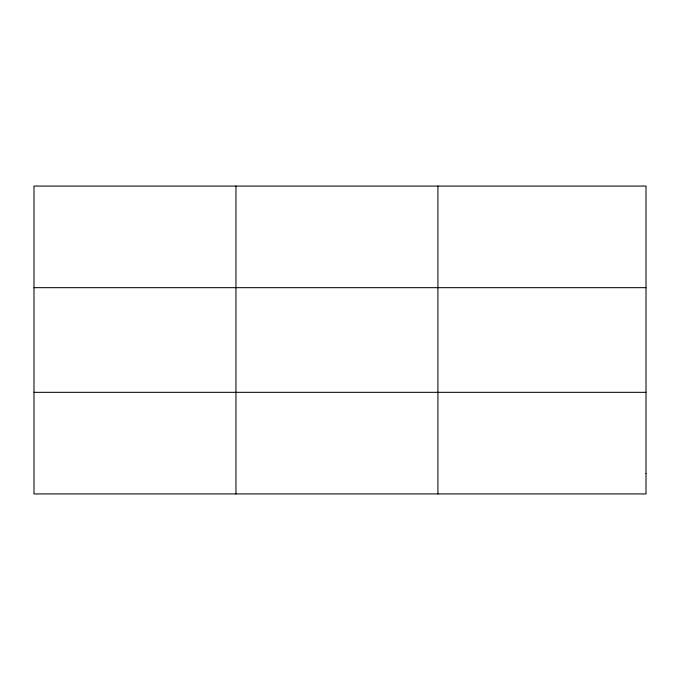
<?xml version="1.0" encoding="UTF-8"?>
<svg xmlns="http://www.w3.org/2000/svg" width="680" height="680" viewBox="0 0 680 680"><rect width="100%" height="100%" fill="white"/><g stroke="black" fill="none" stroke-linecap="round" stroke-linejoin="round"><path stroke-width="1.02" d="M235.96 186.082L235.96 493.918M437.92 186.082L437.92 493.918M34 287.666L646 287.666M34 392.334L646 392.334M646 473.603L646 493.918L34 493.918L34 186.082L646 186.082L646 473.603"/></g></svg>
